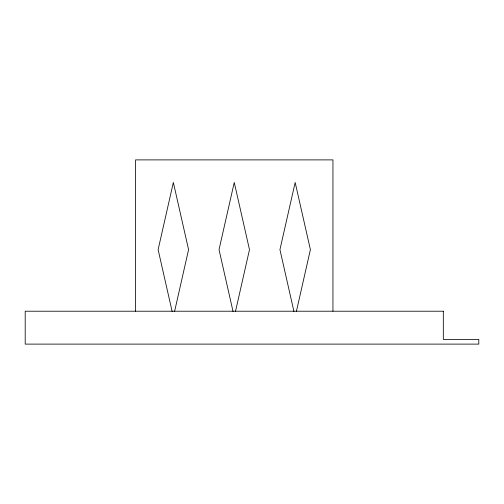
<?xml version="1.0" encoding="UTF-8"?>
<svg xmlns="http://www.w3.org/2000/svg" width="504" height="504" viewBox="0 0 504 504"><rect width="100%" height="100%" fill="white"/><g stroke="black" fill="none" stroke-linecap="round" stroke-linejoin="round"><path stroke-width="0.76" d="M174.567 311.51L188.578 249.65L173.351 182.448L158.124 249.65L172.141 311.51M235.469 311.51L249.486 249.65L234.259 182.448L219.032 249.65L233.05 311.51M296.377 311.51L310.395 249.65L295.168 182.448L279.941 249.65L293.952 311.51M332.949 311.214L332.949 159.888L135.57 159.888L135.57 311.214M443.318 311.214L25.2 311.214L25.2 344.112L478.8 344.112L478.8 339.413L443.318 339.413L443.318 311.214"/></g></svg>
